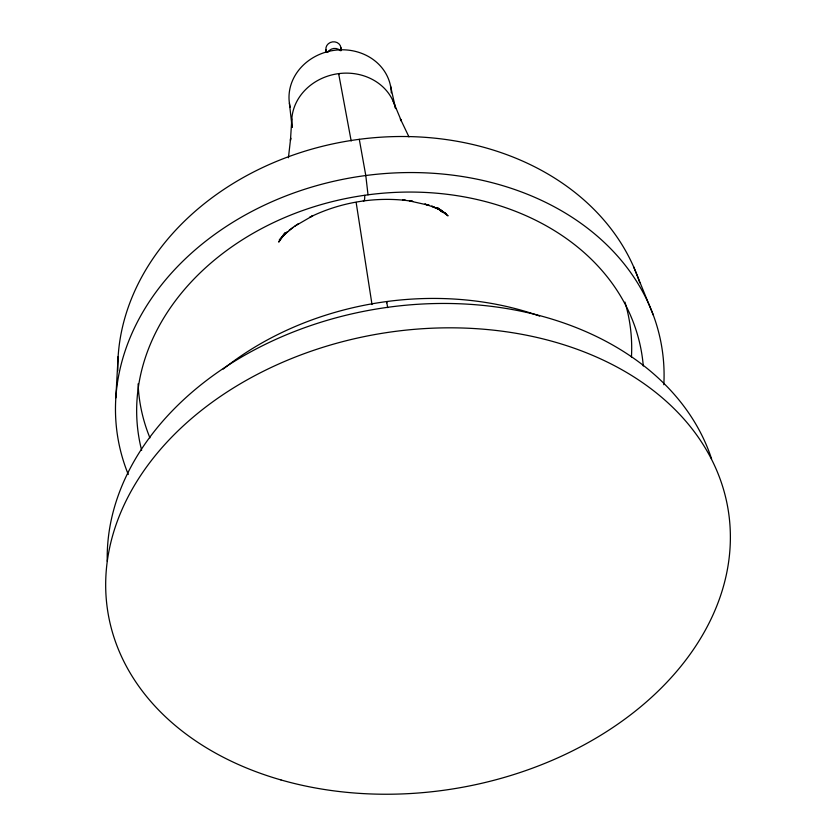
<?xml version="1.0" encoding="UTF-8"?>
<svg xmlns="http://www.w3.org/2000/svg" width="836" height="836" viewBox="0 0 836 836"><rect width="100%" height="100%" fill="white"/><g stroke="black" fill="none" stroke-linecap="round" stroke-linejoin="round"><path stroke-width="1.25" d="M115.828 397.842L118.127 356.554M291.806 118.921L290.458 140.427L290.677 138.003L288.43 157.764M284.031 234.164L282.944 236.379L284.94 232.596M283.279 234.968L278.712 242.095L284.606 233.892L279.266 240.089L287.626 231.645L283.31 235.512L293.217 227.319M289.204 230.172L298.504 223.557M294.826 226.169L312.758 215.772L309.926 217.172C339.406 202.699 373.013 196.826 405.659 200.4L402.691 200.013L412.806 201.351L409.41 200.901L429.349 205.395L424.792 204.057L436.852 208.3L431.669 206.105L442.432 211.132L436.737 208.091L446.142 213.723L436.8 207.746M436.685 207.683L441.533 210.797M440.039 209.815L448.075 215.866L438.398 208.206M363.712 200.755L364.412 200.264A312.016 7.44 82.7 0 0 364.705 197.829L364.736 195.352M438.2 208.289L441.763 211.821L438.733 208.801M408.961 136.895L400.339 118.827L401.416 121.084L393.15 101.24M633.563 266.653L653.271 315.026M390.485 85.742L395.553 108.377M351.193 141.033L338.643 73.62L338.758 74.55M359.292 139.309L365.792 175.518L368.018 194.819M387.685 307.617L386.608 301.566L386.755 302.82M326.197 51.957L325.915 49.679A7.576 6.876 -9.6 0 1 332.592 41.863A7.576 6.876 -9.6 0 1 340.931 47.725L341.443 50.62M325.915 49.679L326.312 52.166M356.146 202.416L372.01 304.544M340.931 47.725L341.203 50.014M289.392 103.11L292.119 127.448A52.637 46.513 -9.5 0 1 335.664 74.091A52.637 46.513 -9.5 0 1 395.606 108.576M223.222 369.063A270.028 203.409 -9.5 0 1 539.628 316.06M107.248 561.269A308.338 228.845 -9.5 0 1 375.061 309.257A308.338 228.845 -9.5 0 1 711.582 458.891M117.792 370.797A266.632 214.235 -9.5 0 1 347.348 141.106A266.632 214.235 -9.5 0 1 639.78 282.787M128.284 474.482A275.723 217.851 -9.5 0 1 353.753 177.326A275.723 217.851 -9.5 0 1 663.826 384.748M363.754 201.1A609.068 13.993 82.9 0 1 363.378 200.441M141.65 450.322A254.896 201.277 -9.5 0 1 356.805 196.502A254.896 201.277 -9.5 0 1 643.281 366.011M624.962 302.11A248.083 198.592 -9.5 0 1 631.441 357.014M149.937 437.876A248.083 198.592 -9.5 0 1 138.086 383.87M327.754 52.417A7.628 6.907 -9.6 0 1 340.43 50.766M290.176 107.144A51.309 45.74 -9.5 0 1 334.076 50.348A51.309 45.74 -9.5 0 1 391.311 92.89M280.959 779.936A314.336 230.527 -9.5 0 0 729.629 521.236A314.336 230.527 -9.5 0 0 243.506 381.927A314.336 230.527 -9.5 0 0 280.959 779.936"/></g></svg>
